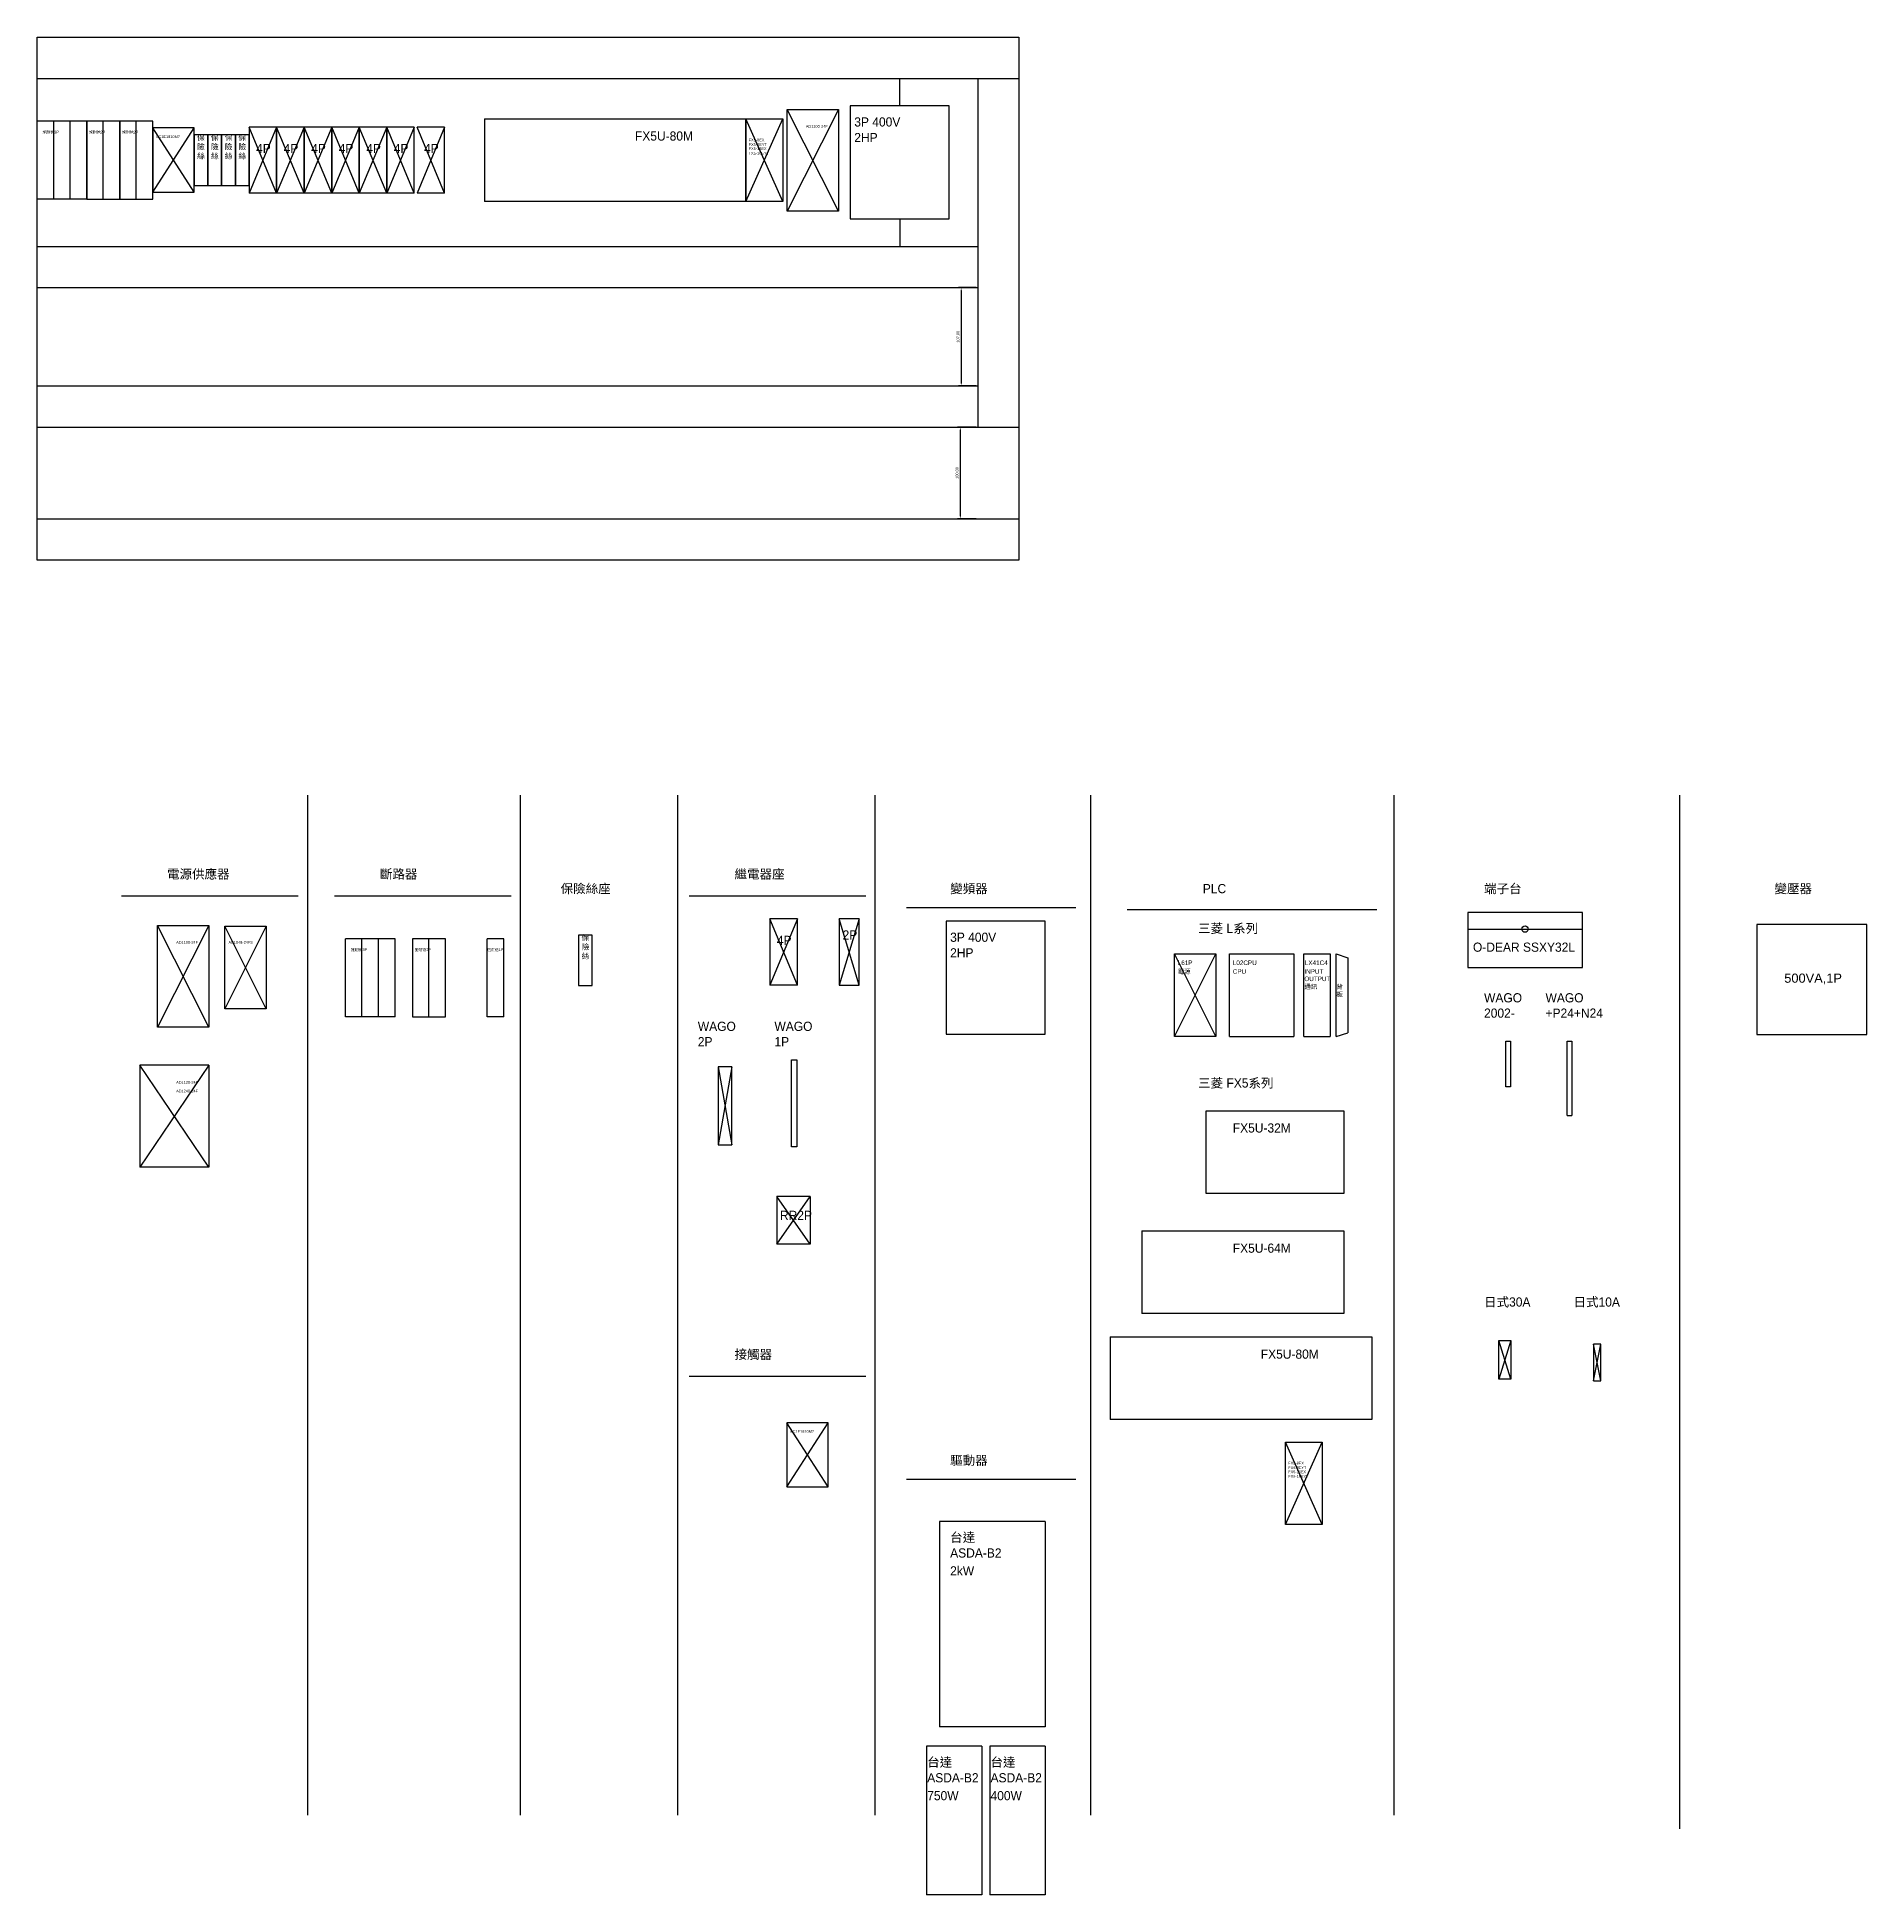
# Model space of a CAD drawing. Header units: millimetres. Extents: x -2030 to -36, y -1151 to 874.
import ezdxf

# ---------------------------------------------------------------- set-up
doc = ezdxf.new("R2010")
doc.units = ezdxf.units.MM
doc.styles.get("Standard").update_dxf_attribs({"font": 'arial.ttf'})
doc.styles.add('註記', font='arial.ttf', dxfattribs={"height": 3})
doc.dimstyles.new('配電公制', dxfattribs={"dimtxt": 3, "dimasz": 3, "dimexe": 3, "dimexo": 1.5, "dimgap": 2, "dimtad": 1, "dimzin": 3, "dimdsep": 46, "dimtxsty": 'Standard', "dimcen": 3, "dimazin": 2, "dimtfac": 1, "dimtofl": 0, "dimtmove": 0, "dimatfit": 3, "dimfxl": 1, "dimfrac": 1, "dimtolj": 1, "dimtzin": 0, "dimarcsym": 0})

# ---------------------------------------------------------------- blocks, each defined once
blk = doc.blocks.new('*D10')
at = {"color": 0, "lineweight": -2, "transparency": 16777216}
for p, q in [((-1007, 600.5), (-1026.5, 600.5)), ((-1023.5, 597.5), (-1023.5, 496.5)), ((-1007, 493.5), (-1026.5, 493.5))]:
    blk.add_line(p, q, dxfattribs=at)
at = {"color": 0, "transparency": 16777216}
for points in [[(-1024, 597.5), (-1023, 597.5), (-1023.5, 600.5)], [(-1024, 496.5), (-1023, 496.5), (-1023.5, 493.5)]]:
    blk.add_solid(points, dxfattribs=at)
at = {"layer": 'Defpoints', "color": 0, "transparency": 16777216}
for p in [(-1005.5, 600.5), (-1023.5, 493.5), (-1005.5, 493.5)]:
    blk.add_point(p, dxfattribs=at)
at = {"color": 0, "transparency": 16777216, "insert": (-1027, 547), "char_height": 3, "attachment_point": 5, "rotation": 90}
blk.add_mtext('\\A1;107.00', dxfattribs=at)
blk = doc.blocks.new('*D11')
at = {"color": 0, "lineweight": -2, "transparency": 16777216}
for p, q in [((-1007, 448.5), (-1027.5, 448.5)), ((-1024.5, 445.5), (-1024.5, 351.5)), ((-1007, 348.5), (-1027.5, 348.5))]:
    blk.add_line(p, q, dxfattribs=at)
at = {"color": 0, "transparency": 16777216}
for points in [[(-1025, 445.5), (-1024, 445.5), (-1024.5, 448.5)], [(-1025, 351.5), (-1024, 351.5), (-1024.5, 348.5)]]:
    blk.add_solid(points, dxfattribs=at)
at = {"layer": 'Defpoints', "color": 0, "transparency": 16777216}
for p in [(-1005.5, 448.5), (-1024.5, 348.5), (-1005.5, 348.5)]:
    blk.add_point(p, dxfattribs=at)
at = {"color": 0, "transparency": 16777216, "insert": (-1028, 398.5), "char_height": 3, "attachment_point": 5, "rotation": 90}
blk.add_mtext('\\A1;100.00', dxfattribs=at)

msp = doc.modelspace()

# ---------------------------------------------------------------- linework, layer by layer
for p, q in [((-2030.5, 873.5), (-960.5, 873.5)), ((-2030.5, 828.5), (-960.5, 828.5)), ((-1090.5, 798.5), (-1090.5, 828.5)), ((-1005.5, 828.5), (-1005.5, 448.5)), ((-1213.237, 683.784), (-1213.237, 794.784)), ((-1213.237, 794.784), (-1157.237, 794.784)), ((-1157.237, 794.784), (-1213.237, 683.784)), ((-1157.237, 683.784), (-1213.237, 794.784)), ((-1157.237, 794.784), (-1157.237, 683.784)), ((-1036.5, 798.5), (-1144.5, 798.5)), ((-1144.5, 798.5), (-1144.5, 675.5)), ((-1036.5, 675.5), (-1036.5, 798.5)), ((-2030.5, 700.5), (-2030.5, 785.5)), ((-1976.5, 782), (-2030.5, 782)), ((-2012.5, 697), (-2012.5, 782)), ((-1994.5, 697), (-1994.5, 782)), ((-1976.5, 697), (-1976.5, 782)), ((-1940.5, 782), (-1976.5, 782)), ((-1976.5, 782), (-1976.5, 697)), ((-1958.5, 697), (-1958.5, 782)), ((-1940.5, 697), (-1940.5, 782)), ((-1904.5, 782), (-1940.5, 782)), ((-1940.5, 782), (-1940.5, 697)), ((-1922.5, 697), (-1922.5, 782)), ((-1904.5, 697), (-1904.5, 782)), ((-1859.5, 774.5), (-1904.5, 774.5)), ((-1904.5, 774.5), (-1904.5, 704.5)), ((-1904.5, 704.5), (-1859.5, 774.5)), ((-1859.5, 704.5), (-1904.5, 774.5)), ((-1859.5, 704.5), (-1859.5, 774.5)), ((-1799.5, 775.5), (-1799.5, 703.5)), ((-1769.5, 775.5), (-1799.5, 775.5)), ((-1769.5, 775.5), (-1799.5, 703.5)), ((-1769.5, 703.5), (-1799.5, 775.5)), ((-1769.5, 703.5), (-1769.5, 775.5)), ((-1769.5, 775.5), (-1769.5, 703.5)), ((-1739.5, 775.5), (-1769.5, 775.5)), ((-1739.5, 775.5), (-1769.5, 703.5)), ((-1739.5, 703.5), (-1769.5, 775.5)), ((-1739.5, 703.5), (-1739.5, 775.5)), ((-1739.5, 775.5), (-1739.5, 703.5)), ((-1709.5, 775.5), (-1739.5, 775.5)), ((-1709.5, 775.5), (-1739.5, 703.5)), ((-1709.5, 703.5), (-1739.5, 775.5)), ((-1709.5, 703.5), (-1709.5, 775.5)), ((-1709.5, 775.5), (-1709.5, 703.5)), ((-1679.5, 775.5), (-1709.5, 775.5)), ((-1679.5, 775.5), (-1709.5, 703.5)), ((-1679.5, 703.5), (-1709.5, 775.5)), ((-1679.5, 703.5), (-1679.5, 775.5)), ((-1679.5, 775.5), (-1679.5, 703.5)), ((-1649.5, 775.5), (-1679.5, 775.5)), ((-1649.5, 775.5), (-1679.5, 703.5)), ((-1649.5, 703.5), (-1679.5, 775.5)), ((-1649.5, 703.5), (-1649.5, 775.5)), ((-1649.5, 775.5), (-1649.5, 703.5)), ((-1619.5, 775.5), (-1649.5, 775.5)), ((-1619.5, 775.5), (-1649.5, 703.5)), ((-1619.5, 703.5), (-1649.5, 775.5)), ((-1619.5, 703.5), (-1619.5, 775.5)), ((-1586.5, 775.5), (-1616.5, 775.5)), ((-1586.5, 775.5), (-1616.5, 703.5)), ((-1586.5, 703.5), (-1616.5, 775.5)), ((-1586.5, 703.5), (-1586.5, 775.5)), ((-1543, 784.5), (-1258, 784.5)), ((-1543, 784.5), (-1543, 694.5)), ((-1258, 784.5), (-1258, 694.5)), ((-1258, 694.5), (-1258, 784.5)), ((-1258, 784.5), (-1218, 784.5)), ((-1258, 694.5), (-1218, 784.5)), ((-1218, 694.5), (-1258, 784.5)), ((-1218, 784.5), (-1218, 694.5)), ((-1844.5, 767), (-1859.5, 767)), ((-1859.5, 767), (-1859.5, 712)), ((-1844.5, 712), (-1844.5, 767)), ((-1829.5, 767), (-1844.5, 767)), ((-1844.5, 767), (-1844.5, 712)), ((-1829.5, 712), (-1829.5, 767)), ((-1814.5, 767), (-1829.5, 767)), ((-1829.5, 767), (-1829.5, 712)), ((-1814.5, 712), (-1814.5, 767)), ((-1799.5, 767), (-1814.5, 767)), ((-1814.5, 767), (-1814.5, 712)), ((-1799.5, 712), (-1799.5, 767)), ((-1859.5, 712), (-1844.5, 712)), ((-1844.5, 712), (-1829.5, 712)), ((-1829.5, 712), (-1814.5, 712)), ((-1814.5, 712), (-1799.5, 712)), ((-1976.5, 697), (-2030.5, 697)), ((-1976.5, 697), (-1940.5, 697)), ((-1940.5, 697), (-1904.5, 697)), ((-1904.5, 704.5), (-1859.5, 704.5)), ((-1769.5, 703.5), (-1799.5, 703.5)), ((-1739.5, 703.5), (-1769.5, 703.5)), ((-1709.5, 703.5), (-1739.5, 703.5)), ((-1679.5, 703.5), (-1709.5, 703.5)), ((-1649.5, 703.5), (-1679.5, 703.5)), ((-1619.5, 703.5), (-1649.5, 703.5)), ((-1586.5, 703.5), (-1616.5, 703.5)), ((-1258, 694.5), (-1543, 694.5)), ((-1218, 694.5), (-1258, 694.5)), ((-1157.237, 683.784), (-1213.237, 683.784)), ((-1144.5, 675.5), (-1036.5, 675.5)), ((-1090.5, 675.5), (-1090.5, 645.5)), ((-2030.5, 645.5), (-1005.5, 645.5)), ((-1149.5, 645.5), (-1128.5, 645.5)), ((-2030.5, 600.5), (-1005.5, 600.5)), ((-2030.5, 493.5), (-1005.5, 493.5)), ((-2030.5, 448.5), (-1005.5, 448.5)), ((-1005.5, 448.5), (-960.5, 448.5)), ((-2030.5, 348.5), (-1005.5, 348.5)), ((-1005.5, 348.5), (-960.5, 348.5)), ((-1736, 47.5), (-1736, -1064)), ((-1504, 47.5), (-1504, -1064)), ((-1332.5, 47.5), (-1332.5, -1064)), ((-1117.5, 47.5), (-1117.5, -1064)), ((-882.5, 47.5), (-882.5, -1064)), ((-552, 47.5), (-552, -1064)), ((-240.5, 47.5), (-240.5, -1079)), ((-1746, -62.5), (-1938.5, -62.5)), ((-1514, -62.5), (-1706.5, -62.5)), ((-1127.5, -62.5), (-1320, -62.5)), ((-1083, -75), (-898.5, -75)), ((-570.5, -77.5), (-842.5, -77.5)), ((-346.5, -80.5), (-471.5, -80.5)), ((-471.5, -80.5), (-471.5, -140.5)), ((-346.5, -140.5), (-346.5, -80.5)), ((-1899.5, -205.5), (-1899.5, -94.5)), ((-1899.5, -94.5), (-1843.5, -94.5)), ((-1843.5, -94.5), (-1899.5, -205.5)), ((-1843.5, -205.5), (-1899.5, -94.5)), ((-1843.5, -94.5), (-1843.5, -205.5)), ((-1826, -185.5), (-1826, -95.5)), ((-1826, -95.5), (-1781, -95.5)), ((-1781, -185.5), (-1826, -95.5)), ((-1781, -95.5), (-1826, -185.5)), ((-1781, -95.5), (-1781, -185.5)), ((-1232, -87.5), (-1232, -159.5)), ((-1202, -87.5), (-1232, -87.5)), ((-1202, -87.5), (-1232, -159.5)), ((-1202, -159.5), (-1232, -87.5)), ((-1202, -159.5), (-1202, -87.5)), ((-1134.5, -87.5), (-1156.5, -87.5)), ((-1156.5, -87.5), (-1156.5, -159.5)), ((-1134.5, -87.5), (-1156.5, -159.5)), ((-1134.5, -159.5), (-1156.5, -87.5)), ((-1134.5, -159.5), (-1134.5, -87.5)), ((-932, -90), (-1040, -90)), ((-1040, -90), (-1040, -213)), ((-932, -213), (-932, -90)), ((-471.5, -98.5), (-346.5, -98.5)), ((-36.5, -93.5), (-156.5, -93.5)), ((-156.5, -93.5), (-156.5, -213.5)), ((-36.5, -213.5), (-36.5, -93.5)), ((-1694.5, -194), (-1694.5, -109)), ((-1640.5, -109), (-1694.5, -109)), ((-1676.5, -194), (-1676.5, -109)), ((-1658.5, -194), (-1658.5, -109)), ((-1640.5, -194), (-1640.5, -109)), ((-1585.5, -109), (-1621.5, -109)), ((-1621.5, -109), (-1621.5, -194)), ((-1603.5, -194), (-1603.5, -109)), ((-1585.5, -194), (-1585.5, -109)), ((-1540, -194), (-1540, -109)), ((-1522, -109), (-1540, -109)), ((-1522, -194), (-1522, -109)), ((-1425.5, -105), (-1440.5, -105)), ((-1440.5, -105), (-1440.5, -160)), ((-1425.5, -160), (-1425.5, -105)), ((-791, -125.5), (-746, -125.5)), ((-791, -215.5), (-791, -125.5)), ((-791, -215.5), (-746, -125.5)), ((-746, -215.5), (-791, -125.5)), ((-746, -125.5), (-746, -215.5)), ((-731, -215.5), (-731, -125.5)), ((-731, -125.5), (-661, -125.5)), ((-661, -125.5), (-661, -215.5)), ((-650, -215.5), (-650, -125.5)), ((-650, -125.5), (-621.5, -125.5)), ((-621.5, -125.5), (-621.5, -215.5)), ((-615, -215.5), (-615, -125.5)), ((-615, -125.5), (-602, -130)), ((-602, -130), (-602, -211.5)), ((-471.5, -140.5), (-346.5, -140.5)), ((-1440.5, -160), (-1425.5, -160)), ((-1202, -159.5), (-1232, -159.5)), ((-1156.5, -159.5), (-1134.5, -159.5)), ((-1781, -185.5), (-1826, -185.5)), ((-1640.5, -194), (-1694.5, -194)), ((-1621.5, -194), (-1585.5, -194)), ((-1522, -194), (-1540, -194)), ((-1843.5, -205.5), (-1899.5, -205.5)), ((-1040, -213), (-932, -213)), ((-746, -215.5), (-791, -215.5)), ((-731, -215.5), (-661, -215.5)), ((-650, -215.5), (-621.5, -215.5)), ((-615, -215.5), (-602, -211.5)), ((-430, -270.5), (-430, -220.5)), ((-430, -220.5), (-425, -220.5)), ((-425, -220.5), (-425, -270.5)), ((-363, -301.5), (-363, -220.5)), ((-363, -220.5), (-358, -220.5)), ((-358, -220.5), (-358, -301.5)), ((-156.5, -213.5), (-36.5, -213.5)), ((-1208.5, -336), (-1208.5, -241)), ((-1208.5, -241), (-1202.5, -241)), ((-1202.5, -241), (-1202.5, -336)), ((-1843.5, -247), (-1918.5, -247)), ((-1918.5, -247), (-1918.5, -358)), ((-1843.5, -247), (-1918.5, -358)), ((-1843.5, -358), (-1918.5, -247)), ((-1843.5, -247), (-1843.5, -358)), ((-1273.5, -248.5), (-1288.5, -248.5)), ((-1288.5, -248.5), (-1288.5, -333.5)), ((-1273.5, -248.5), (-1288.5, -333.5)), ((-1288.5, -248.5), (-1273.5, -333.5)), ((-1273.5, -333.5), (-1273.5, -248.5)), ((-425, -270.5), (-430, -270.5)), ((-756.5, -386.5), (-756.5, -296.5)), ((-756.5, -296.5), (-606.5, -296.5)), ((-606.5, -296.5), (-606.5, -386.5)), ((-363, -301.5), (-358, -301.5)), ((-1288.5, -333.5), (-1273.5, -333.5)), ((-1202.5, -336), (-1208.5, -336)), ((-1843.5, -358), (-1918.5, -358)), ((-1188, -390), (-1224.5, -390)), ((-1224.5, -390), (-1224.5, -442)), ((-1224.5, -442), (-1188, -390)), ((-1188, -442), (-1224.5, -390)), ((-1188, -390), (-1188, -442)), ((-606.5, -386.5), (-756.5, -386.5)), ((-1188, -442), (-1224.5, -442)), ((-826.5, -427.5), (-606.5, -427.5)), ((-826.5, -427.5), (-826.5, -517.5)), ((-606.5, -427.5), (-606.5, -517.5)), ((-606.5, -517.5), (-826.5, -517.5)), ((-861, -543), (-576, -543)), ((-861, -543), (-861, -633)), ((-576, -543), (-576, -633)), ((-437.5, -589), (-437.5, -547)), ((-437.5, -547), (-424.5, -547)), ((-424.5, -547), (-437.5, -589)), ((-424.5, -589), (-437.5, -547)), ((-424.5, -547), (-424.5, -589)), ((-326.5, -551), (-334.5, -551)), ((-334.5, -551), (-334.5, -591)), ((-334.5, -591), (-326.5, -551)), ((-326.5, -591), (-334.5, -551)), ((-326.5, -591), (-326.5, -551)), ((-1127.5, -586), (-1320, -586)), ((-424.5, -589), (-437.5, -589)), ((-334.5, -591), (-326.5, -591)), ((-1168.5, -636.5), (-1213.5, -636.5)), ((-1213.5, -636.5), (-1213.5, -706.5)), ((-1213.5, -706.5), (-1168.5, -636.5)), ((-1168.5, -706.5), (-1213.5, -636.5)), ((-1168.5, -706.5), (-1168.5, -636.5)), ((-576, -633), (-861, -633)), ((-670, -747.5), (-670, -657.5)), ((-670, -657.5), (-630, -657.5)), ((-670, -747.5), (-630, -657.5)), ((-630, -747.5), (-670, -657.5)), ((-630, -657.5), (-630, -747.5)), ((-1213.5, -706.5), (-1168.5, -706.5)), ((-1083, -698), (-898.5, -698)), ((-932, -744), (-1047, -744)), ((-1047, -744), (-1047, -968)), ((-932, -744), (-932, -968)), ((-630, -747.5), (-670, -747.5)), ((-932, -968), (-1047, -968)), ((-1001, -989), (-1061.2, -989)), ((-1061.2, -989), (-1061.2, -1151)), ((-1001, -989), (-1001, -1151)), ((-932, -989), (-992.2, -989)), ((-992.2, -989), (-992.2, -1151)), ((-932, -989), (-932, -1151)), ((-1001, -1151), (-1061.2, -1151)), ((-932, -1151), (-992.2, -1151))]:
    msp.add_line(p, q)
msp.add_lwpolyline([(-2030.5, 873.5), (-960.5, 873.5), (-960.5, 303.5), (-2030.5, 303.5)], close=True)
msp.add_circle((-409, -98.5), 3.5)

# ---------------------------------------------------------------- texts
at = {"attachment_point": 1, "style": '註記'}
for s, width, heights, insert, char_height in [('{\\fPMingLiU|b0|i0|c136|p18;施耐德}3P', 29, [0], (-2024.5, 771.5), 3), ('{\\fPMingLiU|b0|i0|c136|p18;施耐德}2P', 29, [0], (-1974, 771.5), 3), ('{\\fPMingLiU|b0|i0|c136|p18;施耐德}2P', 29, [0], (-1938, 771.5), 3), ('{\\fPMingLiU|b0|i0|c136|p18;FX5U-80M}', 41.5, [0], (-1379, 770.763), 10), ('AD1100-24F', 37.5, [0], (-1192.737, 777.784), 3), ('{\\fPMingLiU|b0|i0|c136|p18;3P 400V}', 57.5, [0], (-1140, 786.089), 10), ('LC1E1810M7', 37, [0], (-1900.5, 766.5), 3), ('\\pi3.2485;{\\fPMingLiU|b0|i0|c136|p18;保\\P\\pi3.4404;險\\P\\pi3.3532;絲}', 15, [0], (-1859.5, 767), 6), ('\\pi3.2485;{\\fPMingLiU|b0|i0|c136|p18;保\\P\\pi3.4404;險\\P\\pi3.3532;絲}', 15, [0], (-1844.5, 767), 6), ('\\pi3.2485;{\\fPMingLiU|b0|i0|c136|p18;保\\P\\pi3.4404;險\\P\\pi3.3532;絲}', 15, [0], (-1829.5, 767), 6), ('\\pi3.2485;{\\fPMingLiU|b0|i0|c136|p18;保\\P\\pi3.4404;險\\P\\pi3.3532;絲}', 15, [0], (-1814.5, 767), 6), ('{\\fPMingLiU|b0|i0|c136|p18;4P}', 17, [0], (-1791.867, 757.18), 10), ('{\\fPMingLiU|b0|i0|c136|p18;4P}', 17, [0], (-1761.867, 757.18), 10), ('{\\fPMingLiU|b0|i0|c136|p18;4P}', 17, [0], (-1731.867, 757.18), 10), ('{\\fPMingLiU|b0|i0|c136|p18;4P}', 17, [0], (-1701.867, 757.18), 10), ('{\\fPMingLiU|b0|i0|c136|p18;4P}', 17, [0], (-1671.867, 757.18), 10), ('{\\fPMingLiU|b0|i0|c136|p18;4P}', 17, [0], (-1641.867, 757.18), 10), ('{\\fPMingLiU|b0|i0|c136|p18;4P}', 17, [0], (-1608.867, 757.18), 10), ('FX5-8EX', 34, [0], (-1255, 763), 3), ('FX5-8EYT', 34, [0], (-1255, 758), 3), ('FX5-16EX', 34, [0], (-1255, 753.5), 3), ('{\\fPMingLiU|b0|i0|c136|p18;2HP}', 57.5, [0], (-1140, 769.089), 10), ('FX5-16EYT', 34, [0], (-1255, 748.5), 3), ('{\\fPMingLiU|b0|i0|c136|p18;電源供應器}', 88, [0], (-1889, -33.5), 10), ('{\\fPMingLiU|b0|i0|c136|p18;斷路器}', 88, [0], (-1657, -33.5), 10), ('{\\fPMingLiU|b0|i0|c136|p18;繼電器座}', 88, [0], (-1270.5, -33.5), 10), ('{\\fPMingLiU|b0|i0|c136|p18;保險絲座}', 88, [0], (-1460, -49.411), 10), ('{\\fPMingLiU|b0|i0|c136|p18;變頻器}', 57.5, [0], (-1035.5, -49.411), 10), ('{\\fPMingLiU|b0|i0|c136|p18;PLC}', 57.5, [0], (-760.162, -49.411), 10), ('{\\fPMingLiU|b0|i0|c136|p18;端子台}', 57.5, [0], (-453.662, -49.411), 10), ('{\\fPMingLiU|b0|i0|c136|p18;變壓器}', 57.5, [0], (-137.162, -49.411), 10), ('{\\fPMingLiU|b0|i0|c136|p18;2P}', 17, [0], (-1152.704, -99.923), 10), ('{\\fPMingLiU|b0|i0|c136|p18;三菱 L系列}', 131.79797, [0], (-765.298, -92.737), 10), ('AD1100-24F', 37.5, [0], (-1879, -111.5), 3), ('AD1048-24FS', 37.5, [0], (-1822, -111.5), 3), ('{\\fPMingLiU|b0|i0|c136|p18;施耐德}3P', 29, [0], (-1688.5, -119.5), 3), ('{\\fPMingLiU|b0|i0|c136|p18;施耐德}2P', 29, [0], (-1619, -119.5), 3), ('{\\fPMingLiU|b0|i0|c136|p18;施耐德}1P', 29, [0], (-1540, -119.5), 3), ('\\pi3.2485;{\\fPMingLiU|b0|i0|c136|p18;保\\P\\pi3.4404;險\\P\\pi3.3532;絲}', 15, [0], (-1440.5, -105), 6), ('{\\fPMingLiU|b0|i0|c136|p18;4P}', 17, [0], (-1224.367, -105.82), 10), ('{\\fPMingLiU|b0|i0|c136|p18;3P 400V}', 57.5, [0], (-1035.5, -102.411), 10), ('{\\fPMingLiU|b0|i0|c136|p18;2HP}', 57.5, [0], (-1035.5, -119.411), 10), ('{\\fPMingLiU|b0|i0|c136|p18;O-DEAR SSXY32L}', 114.25814, [16.777], (-465.758, -113.223), 10), ('{\\fPMingLiU|b0|i0|c136|p18;電源}', 41.5, [0], (-787.5, -142.237), 5), ('{\\fPMingLiU|b0|i0|c136|p18;L61P}', 41.5, [0], (-787.5, -132.737), 5), ('{\\fPMingLiU|b0|i0|c136|p18;L02CPU}', 41.5, [0], (-727.5, -132.737), 5), ('{\\fPMingLiU|b0|i0|c136|p18;LX41C4}', 27.5, [0], (-649, -132.737), 5), ('{\\fPMingLiU|b0|i0|c136|p18;CPU}', 41.5, [0], (-727.5, -142.237), 5), ('{\\fPMingLiU|b0|i0|c136|p18;通訊}', 28, [0], (-649.5, -158.737), 5), ('{\\fPMingLiU|b0|i0|c136|p18;OUTPUT}', 28, [0], (-649.5, -150.237), 5), ('{\\fPMingLiU|b0|i0|c136|p18;INPUT}', 28, [0], (-649.5, -142.237), 5), ('{\\fPMingLiU|b0|i0|c136|p18;背\\P板}', 12.5, [0], (-614.5, -158.737), 5), ('500VA,1P', 57.5, [0], (-126.5, -147), 10), ('{\\fPMingLiU|b0|i0|c136|p18;WAGO 2002-}', 57.5, [0], (-453.662, -168.411), 10), ('{\\fPMingLiU|b0|i0|c136|p18;WAGO +P24+N24}', 57.5, [0], (-386.662, -168.411), 10), ('{\\fPMingLiU|b0|i0|c136|p18;WAGO\\P2P}', 54.5, [0], (-1310.5, -199.5), 10), ('{\\fPMingLiU|b0|i0|c136|p18;WAGO\\P1P}', 54.5, [0], (-1227, -199.5), 10), ('{\\fPMingLiU|b0|i0|c136|p18;三菱 FX5系列}', 131.79797, [0], (-765.298, -261.237), 10), ('AD1120-24F', 37.5, [0], (-1879, -264), 3), ('AD1240-24F', 37.5, [0], (-1879, -273.5), 3), ('{\\fPMingLiU|b0|i0|c136|p18;FX5U-32M}', 41.5, [0], (-727.5, -310.237), 10), ('{\\fPMingLiU|b0|i0|c136|p18;RR2P}', 33, [0], (-1221, -405.5), 10), ('{\\fPMingLiU|b0|i0|c136|p18;FX5U-64M}', 41.5, [0], (-727.5, -441.237), 10), ('{\\fPMingLiU|b0|i0|c136|p18;日式30A}', 57.5, [0], (-453.662, -499.911), 10), ('{\\fPMingLiU|b0|i0|c136|p18;日式10A}', 57.5, [0], (-356.162, -499.911), 10), ('{\\fPMingLiU|b0|i0|c136|p18;接觸器}', 88, [0], (-1270.5, -557), 10), ('{\\fPMingLiU|b0|i0|c136|p18;FX5U-80M}', 41.5, [0], (-697, -556.737), 10), ('LC1E1810M7', 37, [0], (-1209.5, -644.5), 3), ('{\\fPMingLiU|b0|i0|c136|p18;驅動器}', 57.5, [0], (-1035.5, -672.411), 10), ('FX5-8EX', 34, [0], (-667, -679), 3), ('FX5-8EYT', 34, [0], (-667, -684), 3), ('FX5-16EX', 34, [0], (-667, -688.5), 3), ('FX5-16EYT', 34, [0], (-667, -693.5), 3), ('{\\fPMingLiU|b0|i0|c136|p18;台達}', 57.5, [0], (-1035.5, -756.411), 10), ('{\\fPMingLiU|b0|i0|c136|p18;ASDA-B2}', 57.5, [0], (-1035.5, -773.411), 10), ('{\\fPMingLiU|b0|i0|c136|p18;2kW}', 57.5, [0], (-1035.5, -792.911), 10), ('{\\fPMingLiU|b0|i0|c136|p18;台達}', 57.5, [0], (-1060.5, -1001.411), 10), ('{\\fPMingLiU|b0|i0|c136|p18;台達}', 57.5, [0], (-991.5, -1001.411), 10), ('{\\fPMingLiU|b0|i0|c136|p18;ASDA-B2}', 57.5, [0], (-1060.5, -1018.411), 10), ('{\\fPMingLiU|b0|i0|c136|p18;ASDA-B2}', 57.5, [0], (-991.5, -1018.411), 10), ('{\\fPMingLiU|b0|i0|c136|p18;750W}', 57.5, [0], (-1060.5, -1037.911), 10), ('{\\fPMingLiU|b0|i0|c136|p18;400W}', 57.5, [0], (-991.5, -1037.911), 10)]:
    msp.add_mtext_dynamic_manual_height_columns(s, width=width, gutter_width=15, heights=heights, dxfattribs=dict(at, insert=insert, char_height=char_height))

# ---------------------------------------------------------------- dimensions: what is measured, and where the dimension line sits
for base, p1, p2, picture, middle in [((-1023.5, 493.5), (-1005.5, 600.5), (-1005.5, 493.5), '*D10', (-1027.032, 547)), ((-1024.5, 348.5), (-1005.5, 448.5), (-1005.5, 348.5), '*D11', (-1028.032, 398.5))]:
    dim = msp.add_linear_dim(base=base, p1=p1, p2=p2, angle=90, dimstyle='配電公制')
    dim.commit()
    dim.dimension.update_dxf_attribs({"geometry": picture, "text_midpoint": middle})

doc.saveas('drawing.dxf')
